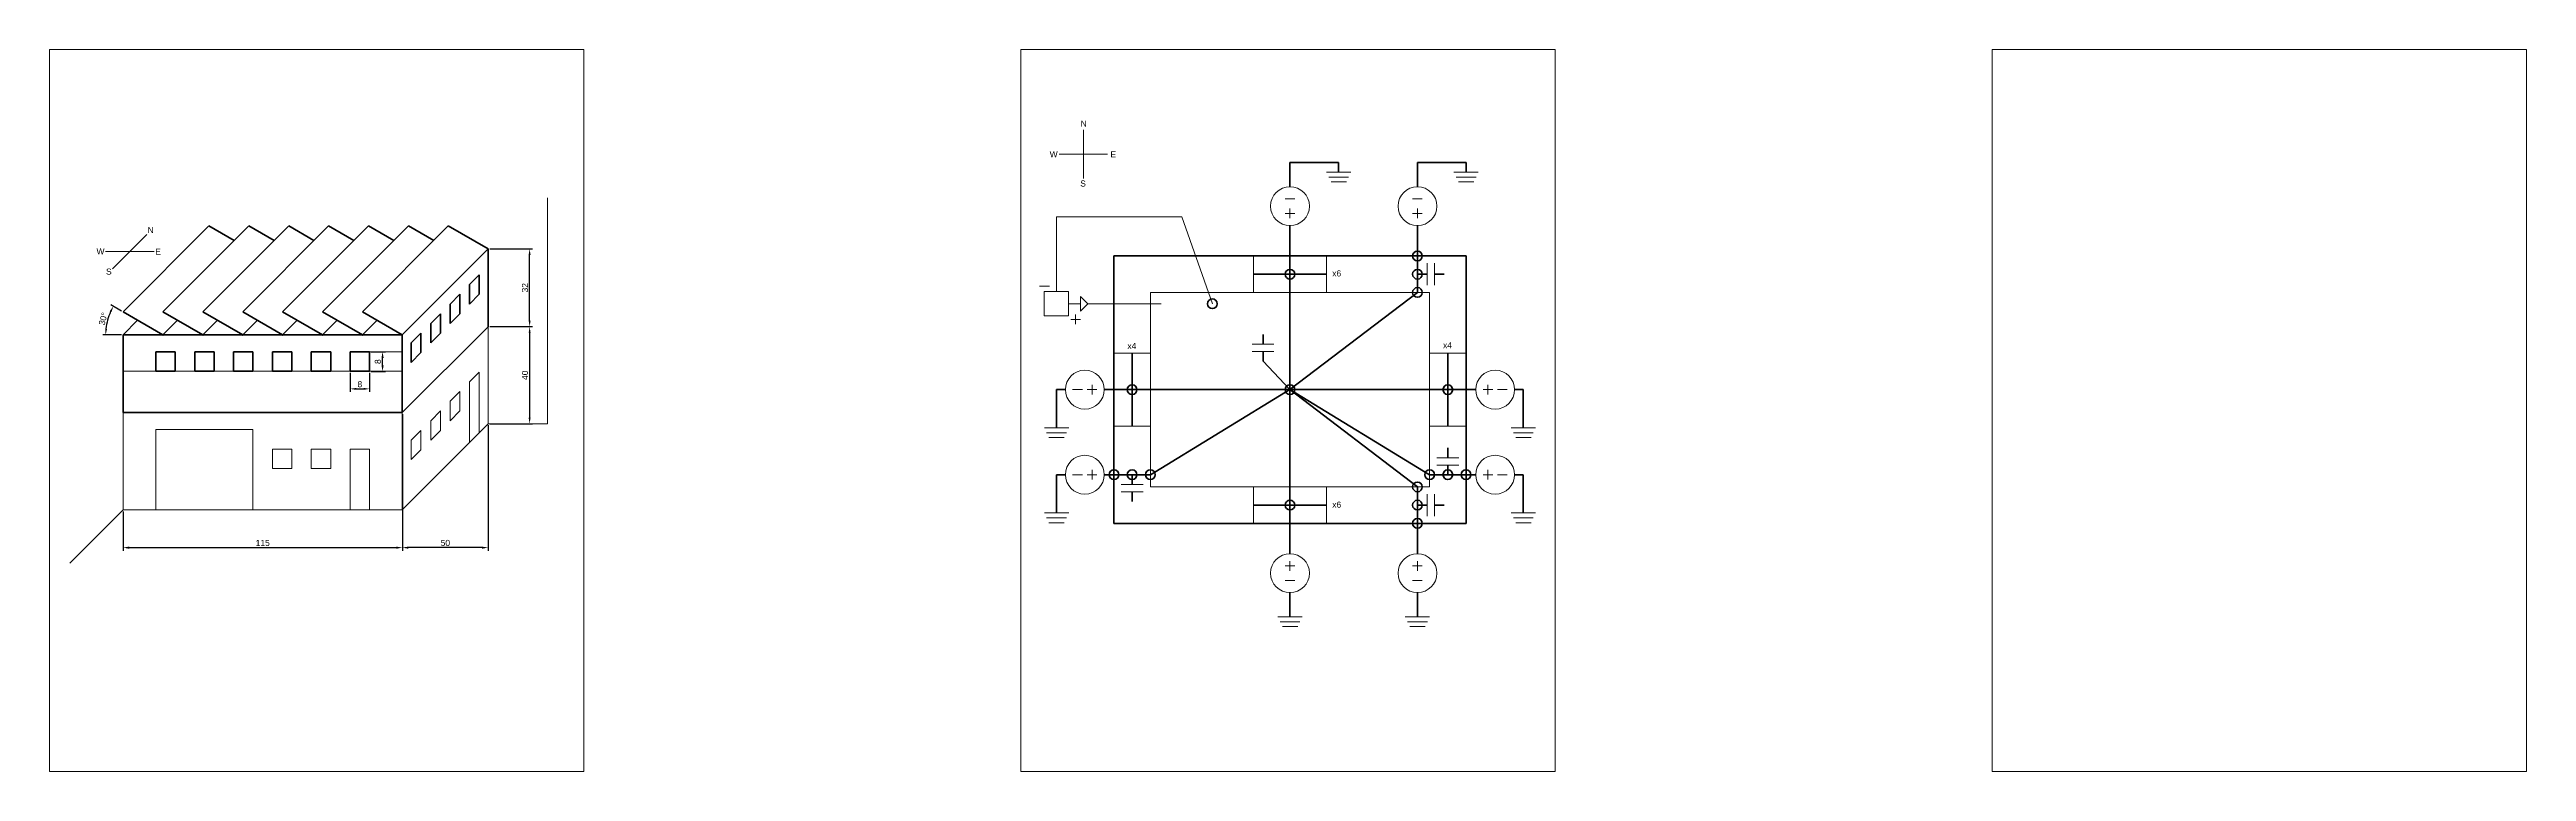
# Model space of a CAD drawing. Header units: millimetres. Extents: x 0 to 1020, y 0 to 297.
import ezdxf

# ---------------------------------------------------------------- set-up
doc = ezdxf.new("R2010")
doc.units = ezdxf.units.MM
doc.layers.add('aux', color=7, linetype='Continuous', lineweight=20, plot=False)
for name, color, linetype, lineweight in [('nodos', 10, 'Continuous', 100), ('objects', 102, 'Continuous', 20), ('ramas', 5, 'Continuous', 50), ('text3.5', 7, 'Continuous', 20), ('tipoA', 7, 'Continuous', 100), ('tipoB', 7, 'Continuous', 20)]:
    doc.layers.add(name, color=color, linetype=linetype, lineweight=lineweight)
doc.styles.get("Standard").update_dxf_attribs({"font": 'arial.ttf'})
doc.dimstyles.new('ISO-25', dxfattribs={"dimtxt": 2.5, "dimasz": 2.5, "dimexe": 1.25, "dimexo": 0.625, "dimtad": 1, "dimtxsty": 'Standard', "dimcen": 2.5, "dimadec": 0, "dimazin": 0, "dimtfac": 1, "dimtmove": 0, "dimatfit": 3, "dimfxl": 1, "dimarcsym": 0})

# ---------------------------------------------------------------- blocks, each defined once
blk = doc.blocks.new('*D2')
at = {"layer": 'Defpoints', "color": 0, "transparency": 16777216}
for p in [(180.6, 215), (197.7, 215), (180.6, 183)]:
    blk.add_point(p, dxfattribs=at)
at = {"layer": 'text3.5', "color": 0, "lineweight": -2, "transparency": 16777216}
for p, q in [((181.3, 215), (198.9, 215)), ((197.7, 185.5), (197.7, 212.5)), ((181.3, 183), (198.9, 183))]:
    blk.add_line(p, q, dxfattribs=at)
at = {"layer": 'text3.5', "color": 0, "transparency": 16777216}
for points in [[(197.3, 212.5), (198.1, 212.5), (197.7, 215)], [(197.3, 185.5), (198.1, 185.5), (197.7, 183)]]:
    blk.add_solid(points, dxfattribs=at)
at = {"layer": 'text3.5', "color": 0, "transparency": 16777216, "insert": (195.8, 199), "char_height": 2.5, "attachment_point": 5, "rotation": 90}
blk.add_mtext('32', dxfattribs=at)
blk = doc.blocks.new('*D4')
at = {"layer": 'Defpoints', "color": 0, "transparency": 16777216}
for p in [(30.3, 107.6), (145.3, 107.6), (145.3, 92.1)]:
    blk.add_point(p, dxfattribs=at)
at = {"layer": 'text3.5', "color": 0, "lineweight": -2, "transparency": 16777216}
for p, q in [((30.3, 107), (30.3, 90.8)), ((145.3, 107), (145.3, 90.8)), ((32.8, 92.1), (142.8, 92.1))]:
    blk.add_line(p, q, dxfattribs=at)
at = {"layer": 'text3.5', "color": 0, "transparency": 16777216}
for points in [[(32.8, 92.5), (32.8, 91.6), (30.3, 92.1)], [(142.8, 92.5), (142.8, 91.6), (145.3, 92.1)]]:
    blk.add_solid(points, dxfattribs=at)
at = {"layer": 'text3.5', "color": 0, "transparency": 16777216, "insert": (87.8, 94), "char_height": 2.5, "attachment_point": 5}
blk.add_mtext('115', dxfattribs=at)
blk = doc.blocks.new('*D5')
at = {"layer": 'Defpoints', "color": 0, "transparency": 16777216}
for p in [(123.8, 164.6), (131.8, 164.6), (131.8, 157.4)]:
    blk.add_point(p, dxfattribs=at)
at = {"layer": 'text3.5', "color": 0, "lineweight": -2, "transparency": 16777216}
for p, q in [((123.8, 164), (123.8, 156.2)), ((131.8, 164), (131.8, 156.2)), ((126.3, 157.4), (129.3, 157.4))]:
    blk.add_line(p, q, dxfattribs=at)
at = {"layer": 'text3.5', "color": 0, "transparency": 16777216}
for points in [[(126.3, 157.8), (126.3, 157), (123.8, 157.4)], [(129.3, 157.8), (129.3, 157), (131.8, 157.4)]]:
    blk.add_solid(points, dxfattribs=at)
at = {"layer": 'text3.5', "color": 0, "transparency": 16777216, "insert": (127.8, 159.3), "char_height": 2.5, "attachment_point": 5}
blk.add_mtext('8', dxfattribs=at)
blk = doc.blocks.new('*D6')
at = {"layer": 'Defpoints', "color": 0, "transparency": 16777216}
for p in [(131.8, 172.6), (131.8, 164.6), (137.1, 172.6)]:
    blk.add_point(p, dxfattribs=at)
at = {"layer": 'text3.5', "color": 0, "lineweight": -2, "transparency": 16777216}
for p, q in [((132.4, 172.6), (138.4, 172.6)), ((132.4, 164.6), (138.4, 164.6)), ((137.1, 167.1), (137.1, 170.1))]:
    blk.add_line(p, q, dxfattribs=at)
at = {"layer": 'text3.5', "color": 0, "transparency": 16777216}
for points in [[(136.7, 170.1), (137.6, 170.1), (137.1, 172.6)], [(136.7, 167.1), (137.6, 167.1), (137.1, 164.6)]]:
    blk.add_solid(points, dxfattribs=at)
at = {"layer": 'text3.5', "color": 0, "transparency": 16777216, "insert": (135.2, 168.6), "char_height": 2.5, "attachment_point": 5, "rotation": 90}
blk.add_mtext('8', dxfattribs=at)
blk = doc.blocks.new('*D8')
at = {"layer": 'Defpoints', "color": 0, "transparency": 16777216}
for p in [(145.3, 147.6), (180.6, 143), (145.3, 92.1)]:
    blk.add_point(p, dxfattribs=at)
at = {"layer": 'text3.5', "color": 0, "lineweight": -2, "transparency": 16777216}
for p, q in [((145.3, 147), (145.3, 90.8)), ((180.6, 142.4), (180.6, 90.8)), ((178.1, 92.1), (147.8, 92.1))]:
    blk.add_line(p, q, dxfattribs=at)
at = {"layer": 'text3.5', "color": 0, "transparency": 16777216}
for points in [[(147.8, 92.5), (147.8, 91.6), (145.3, 92.1)], [(178.1, 92.5), (178.1, 91.6), (180.6, 92.1)]]:
    blk.add_solid(points, dxfattribs=at)
at = {"layer": 'text3.5', "color": 0, "transparency": 16777216, "insert": (163, 94), "char_height": 2.5, "attachment_point": 5}
blk.add_mtext('50', dxfattribs=at)
blk = doc.blocks.new('*D9')
at = {"layer": 'Defpoints', "color": 0, "transparency": 16777216}
for p in [(180.6, 183), (180.6, 143), (197.7, 143)]:
    blk.add_point(p, dxfattribs=at)
at = {"layer": 'text3.5', "color": 0, "lineweight": -2, "transparency": 16777216}
for p, q in [((181.3, 183), (198.9, 183)), ((197.7, 180.5), (197.7, 145.5)), ((181.3, 143), (198.9, 143))]:
    blk.add_line(p, q, dxfattribs=at)
at = {"layer": 'text3.5', "color": 0, "transparency": 16777216}
for points in [[(197.3, 180.5), (198.1, 180.5), (197.7, 183)], [(197.3, 145.5), (198.1, 145.5), (197.7, 143)]]:
    blk.add_solid(points, dxfattribs=at)
at = {"layer": 'text3.5', "color": 0, "transparency": 16777216, "insert": (195.8, 163), "char_height": 2.5, "attachment_point": 5, "rotation": 90}
blk.add_mtext('40', dxfattribs=at)
blk = doc.blocks.new('*D10')
at = {"layer": 'Defpoints', "color": 0, "transparency": 16777216}
for p in [(24.6, 187.7), (30.3, 189.1), (30.3, 179.6), (46.7, 179.6), (145.3, 179.6)]:
    blk.add_point(p, dxfattribs=at)
at = {"layer": 'text3.5', "color": 0, "lineweight": -2, "transparency": 16777216}
for p, q in [((29.7, 189.4), (25.2, 192)), ((29.7, 179.6), (21.9, 179.6))]:
    blk.add_line(p, q, dxfattribs=at)
blk.add_arc((46.7, 179.6), 23.6, 156.0821, 173.9179, dxfattribs=at)
at = {"layer": 'text3.5', "color": 0, "transparency": 16777216}
for points in [[(24.8, 189.4), (25.5, 189), (26.3, 191.4)], [(23.7, 182.1), (22.9, 182.1), (23.1, 179.6)]]:
    blk.add_solid(points, dxfattribs=at)
at = {"layer": 'text3.5', "color": 0, "transparency": 16777216, "insert": (22.1, 186.2), "char_height": 2.5, "attachment_point": 5, "rotation": 75}
blk.add_mtext('30°', dxfattribs=at)

msp = doc.modelspace()

# ---------------------------------------------------------------- linework, layer by layer
at = {"layer": 'aux'}
for p, q in [((220, 297), (0, 297)), ((0, 297), (0, 0)), ((220, 0), (220, 297)), ((620, 297), (400, 297)), ((400, 297), (400, 0)), ((620, 0), (620, 297)), ((1020, 297), (800, 297)), ((800, 297), (800, 0)), ((1020, 0), (1020, 297)), ((205.058, 142.981), (205.058, 235.998)), ((510.815, 197.073), (495.815, 197.073)), ((510.815, 197.073), (510.815, 117.073)), ((145.276, 164.626), (30.276, 164.626)), ((131.776, 172.626), (145.276, 172.626)), ((453.315, 157.073), (453.315, 172.073)), ((453.315, 157.073), (568.315, 157.073)), ((0, 0), (220, 0)), ((400, 0), (620, 0)), ((800, 0), (1020, 0))]:
    msp.add_line(p, q, dxfattribs=at)
at = {"layer": 'nodos'}
for centre in [(510.815, 204.573), (563.315, 212.073), (563.315, 204.573), (478.875, 192.407), (563.315, 197.073), (445.815, 157.073), (510.815, 157.073), (575.815, 157.073), (438.315, 122.073), (445.815, 122.073), (453.315, 122.073), (568.315, 122.073), (575.815, 122.073), (583.315, 122.073), (563.315, 117.073), (510.815, 109.573), (563.315, 109.573), (563.315, 102.073)]:
    msp.add_circle(centre, 2, dxfattribs=at)
at = {"layer": 'objects'}
for p, q in [((525.815, 246.573), (535.815, 246.573)), ((578.315, 246.573), (588.315, 246.573)), ((512.815, 235.573), (508.815, 235.573)), ((526.776, 244.573), (534.927, 244.573)), ((527.737, 242.573), (534.039, 242.573)), ((565.315, 235.573), (561.315, 235.573)), ((579.276, 244.573), (587.427, 244.573)), ((580.237, 242.573), (586.539, 242.573)), ((414.614, 197.407), (414.614, 228.151)), ((414.614, 228.151), (466.254, 228.151)), ((466.254, 228.151), (478.875, 192.407)), ((512.815, 229.573), (508.815, 229.573)), ((510.815, 231.573), (510.815, 227.573)), ((565.315, 229.573), (561.315, 229.573)), ((563.315, 231.573), (563.315, 227.573)), ((567.315, 209.073), (567.315, 200.073)), ((570.315, 209.073), (570.315, 200.073)), ((411.733, 199.667), (407.733, 199.667)), ((419.614, 197.407), (409.614, 197.407)), ((409.614, 197.407), (409.614, 187.407)), ((419.614, 187.407), (419.614, 197.407)), ((424.614, 192.407), (424.614, 195.407)), ((424.614, 195.407), (427.614, 192.407)), ((409.614, 187.407), (419.614, 187.407)), ((419.614, 192.407), (424.614, 192.407)), ((424.525, 185.985), (420.525, 185.985)), ((422.525, 187.985), (422.525, 183.985)), ((424.614, 192.407), (424.614, 189.407)), ((424.614, 189.407), (427.614, 192.407)), ((427.614, 192.407), (457.829, 192.407)), ((504.205, 175.732), (495.205, 175.732)), ((504.205, 172.732), (495.205, 172.732)), ((425.315, 157.073), (421.315, 157.073)), ((427.315, 157.073), (431.315, 157.073)), ((429.315, 159.073), (429.315, 155.073)), ((594.315, 157.073), (590.315, 157.073)), ((592.315, 159.073), (592.315, 155.073)), ((596.315, 157.073), (600.315, 157.073)), ((419.724, 141.345), (409.724, 141.345)), ((418.763, 139.345), (410.612, 139.345)), ((417.802, 137.345), (411.5, 137.345)), ((601.905, 141.345), (611.905, 141.345)), ((602.866, 139.345), (611.017, 139.345)), ((603.828, 137.345), (610.129, 137.345)), ((429.315, 124.073), (429.315, 120.073)), ((571.315, 129.073), (580.315, 129.073)), ((571.315, 126.073), (580.315, 126.073)), ((592.315, 124.073), (592.315, 120.073)), ((425.315, 122.073), (421.315, 122.073)), ((427.315, 122.073), (431.315, 122.073)), ((450.315, 118.073), (441.315, 118.073)), ((450.315, 115.073), (441.315, 115.073)), ((567.315, 114.073), (567.315, 105.073)), ((570.315, 114.073), (570.315, 105.073)), ((594.315, 122.073), (590.315, 122.073)), ((596.315, 122.073), (600.315, 122.073)), ((419.724, 106.345), (409.724, 106.345)), ((418.763, 104.345), (410.612, 104.345)), ((417.802, 102.345), (411.5, 102.345)), ((601.905, 106.345), (611.905, 106.345)), ((602.866, 104.345), (611.017, 104.345)), ((603.828, 102.345), (610.129, 102.345)), ((512.815, 84.573), (508.815, 84.573)), ((510.815, 82.573), (510.815, 86.573)), ((565.315, 84.573), (561.315, 84.573)), ((563.315, 82.573), (563.315, 86.573)), ((512.815, 78.573), (508.815, 78.573)), ((565.315, 78.573), (561.315, 78.573)), ((505.815, 63.573), (515.815, 63.573)), ((506.776, 61.573), (514.927, 61.573)), ((558.315, 63.573), (568.315, 63.573)), ((559.276, 61.573), (567.427, 61.573)), ((507.737, 59.573), (514.039, 59.573)), ((560.237, 59.573), (566.539, 59.573))]:
    msp.add_line(p, q, dxfattribs=at)
for centre in [(510.815, 232.573), (563.315, 232.573), (426.315, 157.073), (595.315, 157.073), (426.315, 122.073), (595.315, 122.073), (510.815, 81.573), (563.315, 81.573)]:
    msp.add_circle(centre, 8, dxfattribs=at)
at = {"layer": 'ramas'}
for p, q in [((510.815, 240.573), (510.815, 250.573)), ((510.815, 250.573), (530.815, 250.573)), ((530.815, 250.573), (530.815, 246.573)), ((563.315, 240.573), (563.315, 250.573)), ((563.315, 250.573), (583.315, 250.573)), ((583.315, 250.573), (583.315, 246.573)), ((510.815, 212.073), (510.815, 224.573)), ((563.315, 212.073), (563.315, 224.573)), ((510.815, 157.073), (510.815, 212.073)), ((563.315, 197.073), (563.315, 212.073)), ((563.315, 204.573), (567.315, 204.573)), ((570.315, 204.573), (574.315, 204.573)), ((510.815, 157.073), (563.315, 197.073)), ((499.705, 179.732), (499.705, 175.732)), ((499.705, 172.732), (499.705, 168.732)), ((510.815, 157.073), (499.705, 168.732)), ((418.315, 157.073), (414.724, 157.073)), ((414.724, 157.073), (414.724, 141.345)), ((438.315, 157.073), (434.315, 157.073)), ((445.815, 157.073), (438.315, 157.073)), ((510.815, 157.073), (445.815, 157.073)), ((453.315, 122.073), (510.815, 157.073)), ((510.815, 157.073), (510.815, 109.573)), ((563.315, 117.073), (510.815, 157.073)), ((510.815, 157.073), (568.315, 122.073)), ((510.815, 157.073), (583.315, 157.073)), ((583.315, 157.073), (587.315, 157.073)), ((603.315, 157.073), (606.905, 157.073)), ((606.905, 157.073), (606.905, 141.345)), ((575.815, 129.073), (575.815, 133.073)), ((575.815, 122.073), (575.815, 126.073)), ((418.315, 122.073), (414.724, 122.073)), ((414.724, 122.073), (414.724, 106.345)), ((438.315, 122.073), (434.315, 122.073)), ((453.315, 122.073), (438.315, 122.073)), ((445.815, 122.073), (445.815, 118.073)), ((445.815, 115.073), (445.815, 111.073)), ((563.315, 117.073), (563.315, 102.073)), ((568.315, 122.073), (583.315, 122.073)), ((583.315, 122.073), (587.315, 122.073)), ((603.315, 122.073), (606.905, 122.073)), ((606.905, 122.073), (606.905, 106.345)), ((510.815, 109.573), (510.815, 89.573)), ((563.315, 109.573), (567.315, 109.573)), ((563.315, 102.073), (563.315, 89.573)), ((570.315, 109.573), (574.315, 109.573)), ((510.815, 73.573), (510.815, 63.573)), ((563.315, 73.573), (563.315, 63.573))]:
    msp.add_line(p, q, dxfattribs=at)
at = {"layer": 'tipoA'}
for p, q in [((30.276, 189.111), (65.632, 224.467)), ((46.705, 189.111), (82.06, 224.467)), ((63.133, 189.111), (98.489, 224.467)), ((76.047, 218.453), (65.632, 224.467)), ((79.562, 189.111), (114.917, 224.467)), ((92.475, 218.453), (82.06, 224.467)), ((95.991, 189.111), (131.346, 224.467)), ((108.904, 218.453), (98.489, 224.467)), ((112.419, 189.111), (147.774, 224.467)), ((125.333, 218.453), (114.917, 224.467)), ((128.848, 189.111), (164.203, 224.467)), ((141.761, 218.453), (131.346, 224.467)), ((158.19, 218.453), (147.774, 224.467)), ((180.632, 214.981), (164.203, 224.467)), ((145.276, 179.626), (180.632, 214.981)), ((180.632, 182.981), (180.632, 214.981)), ((172.954, 200.304), (176.954, 204.304)), ((176.954, 204.304), (176.954, 196.304)), ((583.315, 212.073), (438.315, 212.073)), ((438.315, 212.073), (438.315, 102.073)), ((495.815, 204.573), (525.815, 204.573)), ((583.315, 102.073), (583.315, 212.073)), ((164.954, 192.304), (168.954, 196.304)), ((168.954, 196.304), (168.954, 188.304)), ((172.954, 200.304), (172.954, 192.304)), ((172.954, 192.304), (176.954, 196.304)), ((46.705, 179.626), (30.276, 189.111)), ((30.276, 179.626), (36.289, 185.639)), ((63.133, 179.626), (46.705, 189.111)), ((46.705, 179.626), (52.718, 185.639)), ((79.562, 179.626), (63.133, 189.111)), ((63.133, 179.626), (69.147, 185.639)), ((95.991, 179.626), (79.562, 189.111)), ((79.562, 179.626), (85.575, 185.639)), ((112.419, 179.626), (95.991, 189.111)), ((95.991, 179.626), (102.004, 185.639)), ((128.848, 179.626), (112.419, 189.111)), ((112.419, 179.626), (118.432, 185.639)), ((145.276, 179.626), (128.848, 189.111)), ((128.848, 179.626), (134.861, 185.639)), ((156.954, 184.304), (160.954, 188.304)), ((156.954, 184.304), (156.954, 176.304)), ((160.954, 188.304), (160.954, 180.304)), ((164.954, 192.304), (164.954, 184.304)), ((164.954, 184.304), (168.954, 188.304)), ((145.276, 179.626), (30.276, 179.626)), ((30.276, 179.626), (30.276, 147.626)), ((145.276, 147.626), (180.632, 182.981)), ((145.276, 147.626), (145.276, 179.626)), ((148.954, 176.304), (152.954, 180.304)), ((148.954, 176.304), (148.954, 168.304)), ((152.954, 180.304), (152.954, 172.304)), ((156.954, 176.304), (160.954, 180.304)), ((51.776, 172.626), (43.776, 172.626)), ((43.776, 172.626), (43.776, 164.626)), ((43.776, 164.626), (51.776, 164.626)), ((51.776, 164.626), (51.776, 172.626)), ((67.776, 172.626), (59.776, 172.626)), ((59.776, 172.626), (59.776, 164.626)), ((59.776, 164.626), (67.776, 164.626)), ((67.776, 164.626), (67.776, 172.626)), ((83.776, 172.626), (75.776, 172.626)), ((75.776, 172.626), (75.776, 164.626)), ((75.776, 164.626), (83.776, 164.626)), ((83.776, 164.626), (83.776, 172.626)), ((99.776, 172.626), (91.776, 172.626)), ((91.776, 172.626), (91.776, 164.626)), ((91.776, 164.626), (99.776, 164.626)), ((99.776, 164.626), (99.776, 172.626)), ((115.776, 172.626), (107.776, 172.626)), ((107.776, 172.626), (107.776, 164.626)), ((107.776, 164.626), (115.776, 164.626)), ((115.776, 164.626), (115.776, 172.626)), ((131.776, 172.626), (123.776, 172.626)), ((123.776, 172.626), (123.776, 164.626)), ((123.776, 164.626), (131.776, 164.626)), ((131.776, 164.626), (131.776, 172.626)), ((148.954, 168.304), (152.954, 172.304)), ((445.815, 172.073), (445.815, 142.073)), ((575.815, 172.073), (575.815, 142.073)), ((145.276, 147.626), (30.276, 147.626)), ((438.315, 102.073), (583.315, 102.073)), ((495.815, 109.573), (525.815, 109.573))]:
    msp.add_line(p, q, dxfattribs=at)
for p in [(46.705, 179.626), (63.133, 179.626), (79.562, 179.626), (95.991, 179.626), (112.419, 179.626), (128.848, 179.626)]:
    msp.add_point(p, dxfattribs=at)
at = {"layer": 'tipoB'}
for p, q in [((425.738, 263.97), (425.738, 243.97)), ((415.738, 253.97), (435.738, 253.97)), ((25.982, 206.809), (40.124, 220.951)), ((33.053, 213.88), (23.053, 213.88)), ((33.053, 213.88), (43.053, 213.88)), ((495.815, 197.073), (495.815, 212.073)), ((525.815, 197.073), (525.815, 212.073)), ((568.315, 197.073), (453.315, 197.073)), ((453.315, 197.073), (453.315, 117.073)), ((568.315, 117.073), (568.315, 197.073)), ((180.632, 142.981), (180.632, 182.981)), ((172.954, 160.304), (176.954, 164.304)), ((176.954, 164.304), (176.954, 139.304)), ((453.315, 172.073), (438.315, 172.073)), ((568.315, 172.073), (583.315, 172.073)), ((164.954, 152.304), (168.954, 156.304)), ((168.954, 156.304), (168.954, 148.304)), ((172.954, 160.304), (172.954, 135.304)), ((30.276, 147.626), (30.276, 107.626)), ((145.276, 107.626), (145.276, 147.626)), ((145.276, 107.626), (180.632, 142.981)), ((156.954, 144.304), (160.954, 148.304)), ((156.954, 144.304), (156.954, 136.304)), ((160.954, 148.304), (160.954, 140.304)), ((164.954, 152.304), (164.954, 144.304)), ((164.954, 144.304), (168.954, 148.304)), ((180.632, 142.981), (205.058, 142.981)), ((83.776, 140.626), (43.776, 140.626)), ((43.776, 140.626), (43.776, 107.626)), ((83.776, 107.626), (83.776, 140.626)), ((99.776, 132.626), (91.776, 132.626)), ((91.776, 132.626), (91.776, 124.626)), ((99.776, 124.626), (99.776, 132.626)), ((115.776, 132.626), (107.776, 132.626)), ((107.776, 132.626), (107.776, 124.626)), ((115.776, 124.626), (115.776, 132.626)), ((131.776, 132.626), (123.776, 132.626)), ((123.776, 132.626), (123.776, 107.626)), ((131.776, 107.626), (131.776, 132.626)), ((148.954, 136.304), (152.954, 140.304)), ((148.954, 136.304), (148.954, 128.304)), ((152.954, 140.304), (152.954, 132.304)), ((156.954, 136.304), (160.954, 140.304)), ((453.315, 142.073), (438.315, 142.073)), ((568.315, 142.073), (583.315, 142.073)), ((91.776, 124.626), (99.776, 124.626)), ((107.776, 124.626), (115.776, 124.626)), ((148.954, 128.304), (152.954, 132.304)), ((453.315, 117.073), (568.315, 117.073)), ((495.815, 117.073), (495.815, 102.073)), ((525.815, 117.073), (525.815, 102.073)), ((30.276, 107.626), (8.348, 85.698)), ((30.276, 107.626), (145.276, 107.626))]:
    msp.add_line(p, q, dxfattribs=at)

# ---------------------------------------------------------------- texts
at = {"layer": 'tipoB', "char_height": 2.5, "attachment_point": 1}
for s, width, insert in [(' N', 9.02377, (423.645, 267.756)), ('W', 7.59015, (411.874, 255.183)), (' E', 8.82708, (435.894, 255.109)), (' S', 10.00149, (423.476, 243.147)), ('W', 7.59015, (19.346, 215.215)), (' N', 9.02377, (39.366, 224.028)), (' E', 8.82708, (42.551, 215.06)), (' S', 10.00149, (22.297, 206.9)), ('x6', 10.24429, (528.218, 206.159)), ('x4', 10.24429, (443.869, 176.316)), ('x4', 10.24429, (573.847, 176.608)), ('x6', 10.24429, (528.218, 111.017))]:
    msp.add_mtext_dynamic_manual_height_columns(s, width=width, gutter_width=12.5, heights=[0], dxfattribs=dict(at, insert=insert))

# ---------------------------------------------------------------- dimensions: what is measured, and where the dimension line sits
at = {"layer": 'text3.5'}
for base, p1, p2, picture, middle in [((197.7, 214.981), (180.632, 182.981), (180.632, 214.981), '*D2', (195.797, 198.981)), ((137.145, 172.626), (131.776, 164.626), (131.776, 172.626), '*D6', (135.243, 168.626))]:
    dim = msp.add_linear_dim(base=base, p1=p1, p2=p2, angle=90, dimstyle='ISO-25', dxfattribs=at)
    dim.commit()
    dim.dimension.update_dxf_attribs({"geometry": picture, "text_midpoint": middle})
dim = msp.add_angular_dim_2l(base=(24.564, 187.685), line1=((46.705, 179.626), (30.276, 189.111)), line2=((145.276, 179.626), (30.276, 179.626)), dimstyle='ISO-25', dxfattribs=at)
dim.commit()
dim.dimension.update_dxf_attribs({"geometry": '*D10', "text_midpoint": (22.108, 186.217)})
dim = msp.add_linear_dim(base=(197.7, 142.981), p1=(180.632, 182.981), p2=(180.632, 142.981), angle=90, dimstyle='ISO-25', dxfattribs=at)
dim.commit()
dim.dimension.update_dxf_attribs({"geometry": '*D9', "text_midpoint": (197.7, 162.981), "dimtype": 160})
for base, p1, p2, picture, middle in [((131.776, 157.418), (123.776, 164.626), (131.776, 164.626), '*D5', (127.776, 159.32)), ((145.276, 92.059), (30.276, 107.626), (145.276, 107.626), '*D4', (87.776, 93.961))]:
    dim = msp.add_linear_dim(base=base, p1=p1, p2=p2, dimstyle='ISO-25', dxfattribs=at)
    dim.commit()
    dim.dimension.update_dxf_attribs({"geometry": picture, "text_midpoint": middle})
dim = msp.add_linear_dim(base=(145.276, 92.059), p1=(180.632, 142.981), p2=(145.276, 147.626), text='50', dimstyle='ISO-25', dxfattribs=at)
dim.commit()
dim.dimension.update_dxf_attribs({"geometry": '*D8', "text_midpoint": (162.954, 93.961)})

doc.saveas('drawing.dxf')
